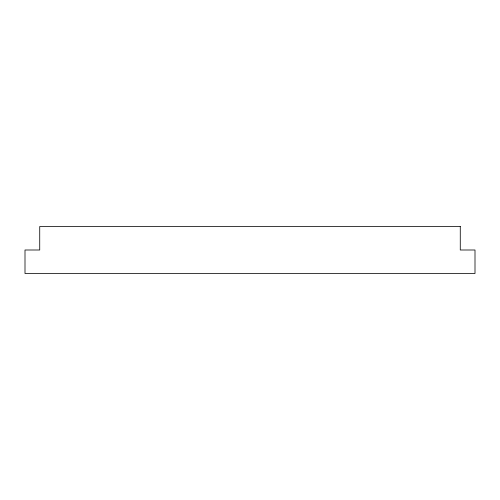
<?xml version="1.0" encoding="UTF-8"?>
<svg xmlns="http://www.w3.org/2000/svg" width="500" height="500" viewBox="0 0 500 500"><rect width="100%" height="100%" fill="white"/><g stroke="black" fill="none" stroke-linecap="round" stroke-linejoin="round"><path stroke-width="0.75" d="M460.275 226.506L39.725 226.506L39.725 250L25 250L25 273.494L475 273.494L475 250L460.275 250L460.275 226.506"/></g></svg>
